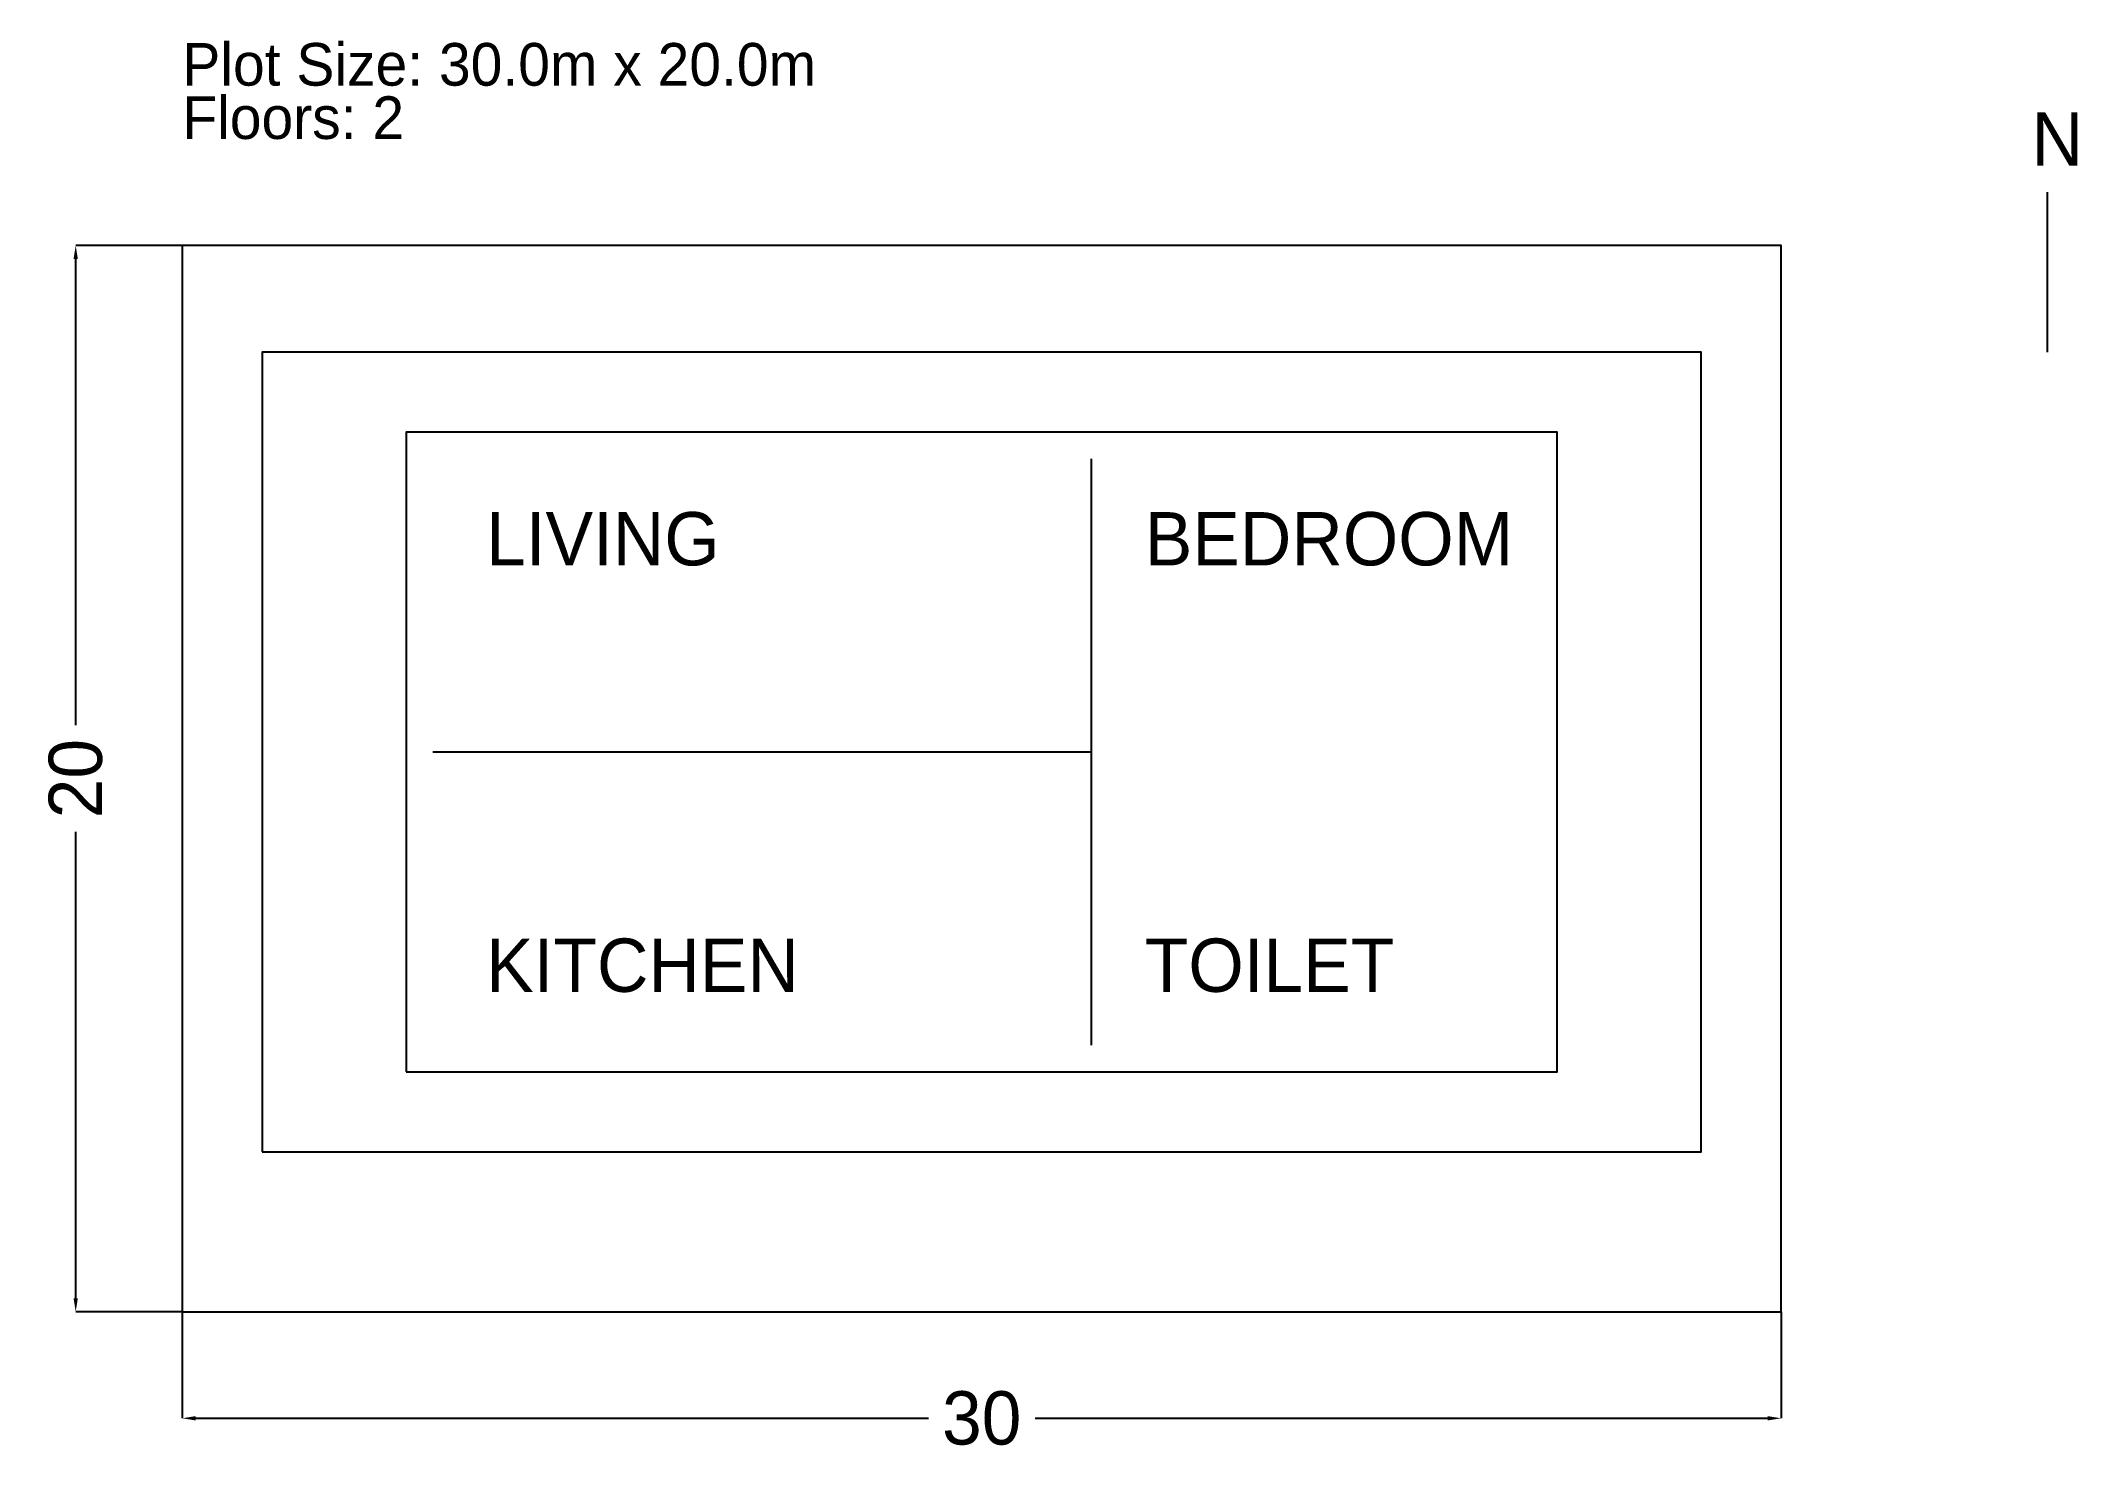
# Model space of a CAD drawing. Header units: metres. Extents: x -2.7 to 35.6, y -2.7 to 23.8.
import ezdxf

# ---------------------------------------------------------------- set-up
doc = ezdxf.new("R2010")
doc.units = ezdxf.units.M
for name, color, linetype in [('BUILDING', 1, 'Continuous'), ('DIMENSIONS', 6, 'Continuous'), ('PLOT', 7, 'Continuous'), ('ROOMS', 2, 'Continuous'), ('SETBACK', 3, 'Continuous'), ('TITLE', 4, 'Continuous')]:
    doc.layers.add(name, color=color, linetype=linetype)
doc.dimstyles.get("Standard").update_dxf_attribs({"dimtxt": 2.5, "dimasz": 2.5, "dimexe": 1.25, "dimexo": 0.625, "dimtad": 1, "dimcen": 2.5, "dimazin": 3, "dimtfac": 1, "dimtmove": 0, "dimatfit": 3})

# ---------------------------------------------------------------- blocks, each defined once
blk = doc.blocks.new('_CLOSEDFILLED')
at = {"color": 0, "linetype": 'BYBLOCK'}
blk.add_solid([(-1, 0.16), (0, 0), (-1, -0.16)], dxfattribs=at)
blk = doc.blocks.new('*D1')
for p, q in [((0, 0), (0, -2)), ((30, 0), (30, -2)), ((0.25, -2), (14, -2)), ((16, -2), (29.75, -2))]:
    blk.add_line(p, q)
at = {"layer": 'Defpoints'}
for p in [(0, 0), (30, 0), (0, -2)]:
    blk.add_point(p, dxfattribs=at)
at = {"layer": 'DIMENSIONS', "xscale": 0.25, "yscale": 0.25, "rotation": 180}
blk.add_blockref('_CLOSEDFILLED', (0, -2), dxfattribs=at)
at = {"layer": 'DIMENSIONS', "xscale": 0.25, "yscale": 0.25}
blk.add_blockref('_CLOSEDFILLED', (30, -2), dxfattribs=at)
at = {"layer": 'DIMENSIONS', "insert": (15, -2), "char_height": 1, "attachment_point": 5}
blk.add_mtext('30', dxfattribs=at)
blk = doc.blocks.new('*D2')
for p, q in [((0, 20), (-2, 20)), ((-2, 11), (-2, 19.75)), ((-2, 0.25), (-2, 9)), ((0, 0), (-2, 0))]:
    blk.add_line(p, q)
at = {"layer": 'Defpoints'}
for p in [(0, 20), (-2, 0), (0, 0)]:
    blk.add_point(p, dxfattribs=at)
at = {"layer": 'DIMENSIONS', "xscale": 0.25, "yscale": 0.25}
for p, rotation in [((-2, 20), 90), ((-2, 0), 270)]:
    blk.add_blockref('_CLOSEDFILLED', p, dxfattribs=dict(at, rotation=rotation))
at = {"layer": 'DIMENSIONS', "insert": (-2, 10), "char_height": 1, "attachment_point": 5, "rotation": 90}
blk.add_mtext('20', dxfattribs=at)

msp = doc.modelspace()

# ---------------------------------------------------------------- linework, layer by layer
at = {"layer": 'BUILDING'}
msp.add_lwpolyline([(4.2, 4.5), (25.8, 4.5), (25.8, 16.5), (4.2, 16.5), (4.2, 4.5)], dxfattribs=at)
at = {"layer": 'PLOT'}
msp.add_lwpolyline([(0, 0), (30, 0), (30, 20), (0, 20), (0, 0)], dxfattribs=at)
at = {"layer": 'ROOMS'}
for p, q in [((17.06, 5), (17.06, 16)), ((4.7, 10.5), (17.06, 10.5))]:
    msp.add_line(p, q, dxfattribs=at)
at = {"layer": 'SETBACK'}
msp.add_lwpolyline([(1.5, 3), (28.5, 3), (28.5, 18), (1.5, 18), (1.5, 3)], dxfattribs=at)
at = {"layer": 'TITLE'}
msp.add_line((35, 18), (35, 21), dxfattribs=at)

# ---------------------------------------------------------------- texts
at = {"layer": 'ROOMS'}
for s, p in [('LIVING', (5.7, 14)), ('BEDROOM', (18.06, 14)), ('KITCHEN', (5.7, 6)), ('TOILET', (18.06, 6))]:
    msp.add_text(s, height=1, dxfattribs=at).set_placement(p)
at = {"layer": 'TITLE'}
for s, height, p in [('Plot Size: 30.0m x 20.0m', 0.8, (0, 23)), ('Floors: 2', 0.8, (0, 22)), ('N', 1, (34.7, 21.5))]:
    msp.add_text(s, height=height, dxfattribs=at).set_placement(p)

# ---------------------------------------------------------------- dimensions: what is measured, and where the dimension line sits
at = {"layer": 'DIMENSIONS'}
dim = msp.add_linear_dim(base=(-2, 0), p1=(0, 0), p2=(0, 20), angle=90, dimstyle='Standard', dxfattribs=at)
dim.commit()
dim.dimension.update_dxf_attribs({"geometry": '*D2', "text_midpoint": (-2, 10)})
dim = msp.add_linear_dim(base=(0, -2), p1=(0, 0), p2=(30, 0), dimstyle='Standard', dxfattribs=at)
dim.commit()
dim.dimension.update_dxf_attribs({"geometry": '*D1', "text_midpoint": (15, -2)})

doc.saveas('drawing.dxf')
